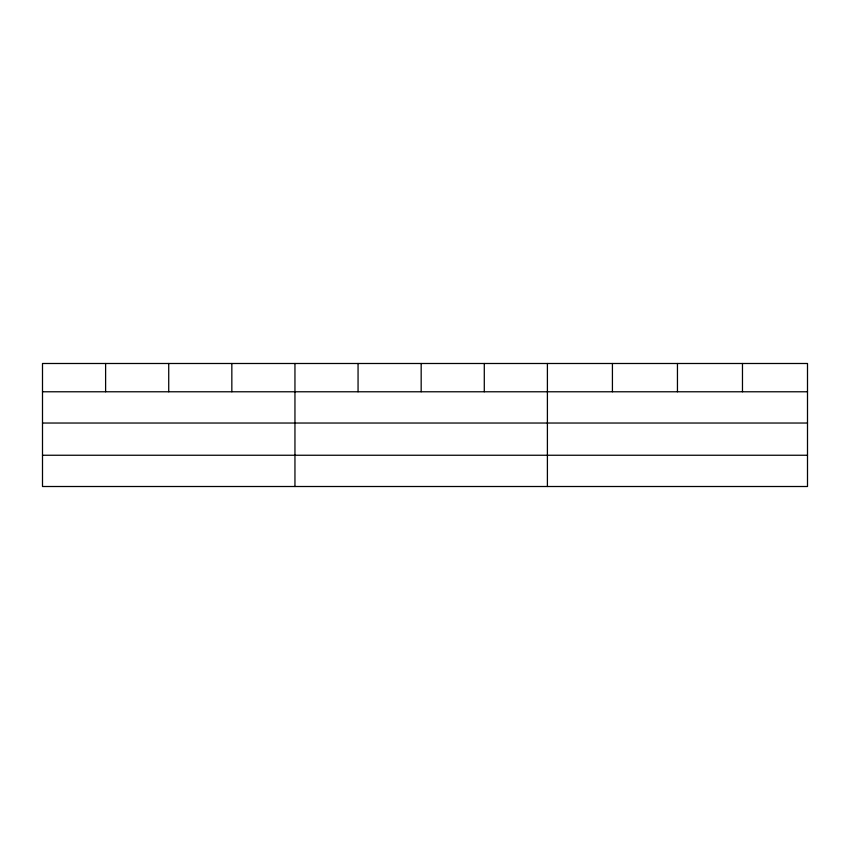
<?xml version="1.0" encoding="UTF-8"?>
<svg xmlns="http://www.w3.org/2000/svg" width="850" height="850" viewBox="0 0 850 850"><rect width="100%" height="100%" fill="white"/><g stroke="black" fill="none" stroke-linecap="round" stroke-linejoin="round"><path stroke-width="1.27" d="M807.5 423.034L807.5 363.492L42.5 363.492L42.5 486.508L807.5 486.508L807.5 423.034L42.5 423.034M42.5 391.776L807.5 391.776M42.5 455.249L807.5 455.249M742.475 363.492L742.475 391.776M677.45 363.492L677.45 391.776M612.425 363.492L612.425 391.776M547.4 363.492L547.4 486.508M484.288 363.492L484.288 391.776M421.175 363.492L421.175 391.776M358.062 363.492L358.062 391.776M294.95 363.492L294.95 486.508M231.837 363.492L231.837 391.776M168.725 363.492L168.725 391.776M105.613 363.492L105.613 391.776"/></g></svg>
